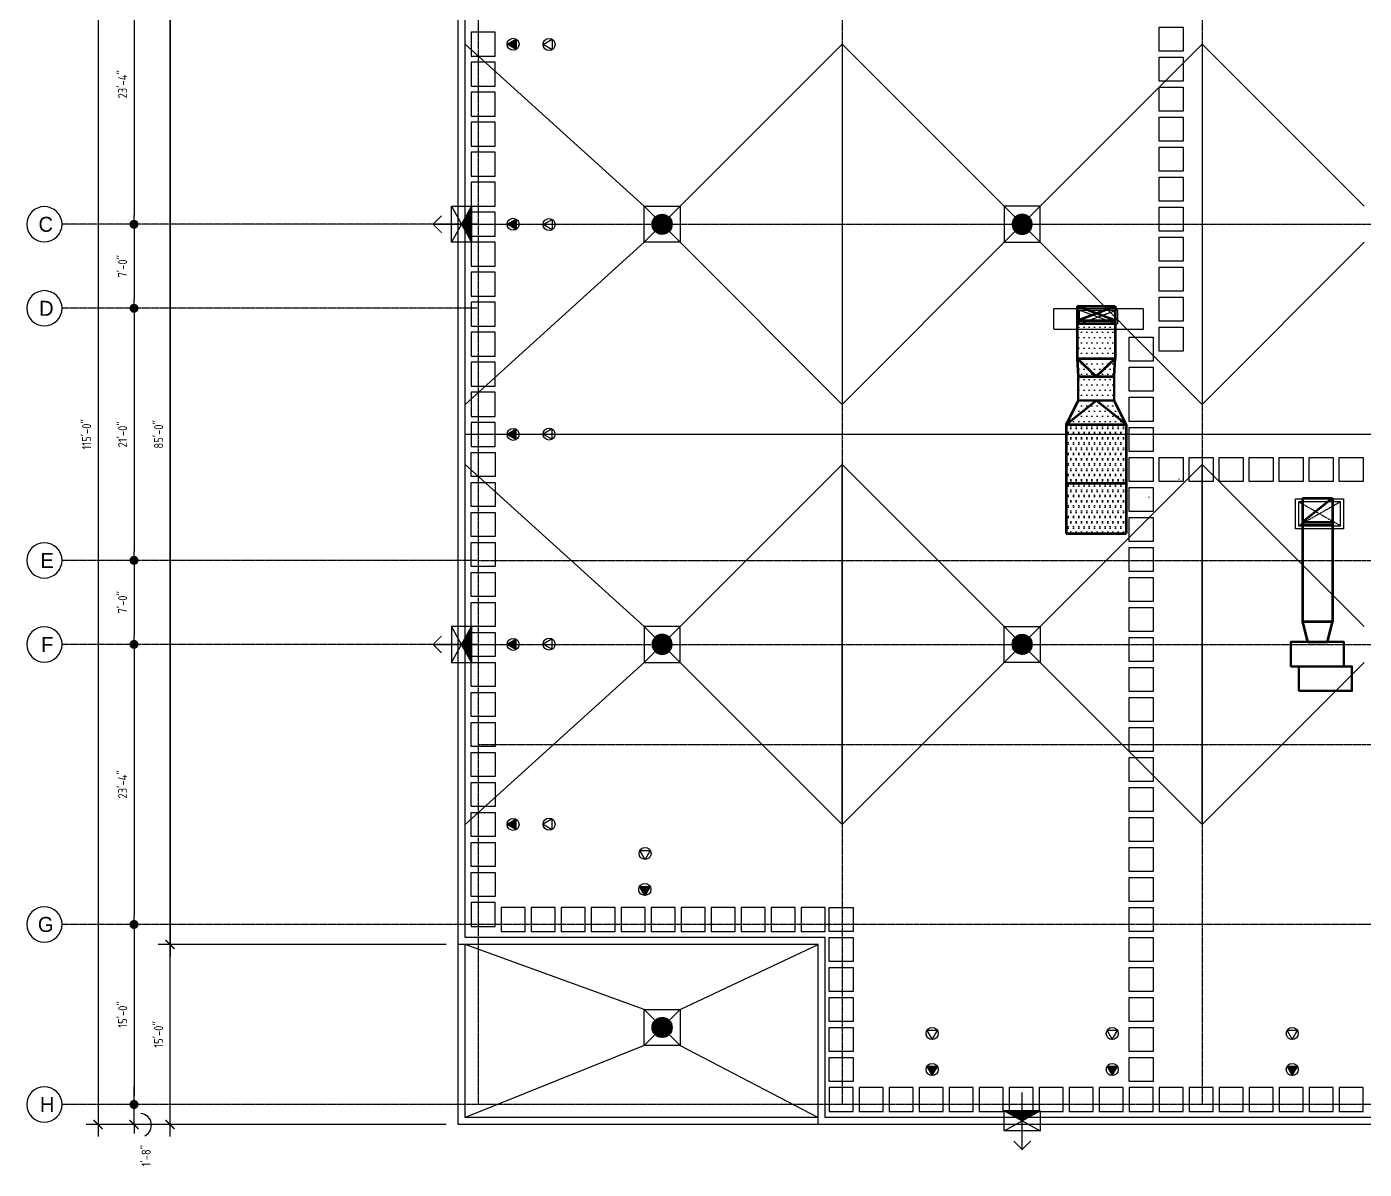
# Model space of a CAD drawing. Header units: inches. Extents: x 2704 to 6134, y 5265 to 7121.
# Drawn here: x 2704 to 4041, y 5265 to 6408 of the extents above; entities that cross this region are included whole.
import ezdxf
from ezdxf.enums import TextEntityAlignment as Align

# ---------------------------------------------------------------- set-up
doc = ezdxf.new("R2010")
doc.units = ezdxf.units.IN
doc.header["$MEASUREMENT"] = 0
doc.header["$PDMODE"] = 34
doc.header["$PDSIZE"] = -5
doc.linetypes.add('CENTER2', pattern=[1.125, 0.75, -0.125, 0.125, -0.125])
doc.linetypes.add('HIDDEN2', pattern=[0.1875, 0.125, -0.0625])
doc.layers.get('0').update_dxf_attribs({"linetype": 'CONTINUOUS'})
doc.layers.get('DEFPOINTS').update_dxf_attribs({"linetype": 'CONTINUOUS'})
for name, color, linetype in [('A_0_BLDGRD', 66, 'CENTER2'), ('A_0_COL-GRID', 40, 'CONTINUOUS'), ('A_0_DIMGRD', 9, 'CENTER2'), ('A_0_DIMTXT_8', 4, 'CONTINUOUS'), ('A_0_DIMTXT_MAIN', 4, 'CONTINUOUS'), ('A_8-9_COPING', 1, 'CONTINUOUS'), ('A_9_CW_COPING', 2, 'CONTINUOUS'), ('A_MS_DRAINS', 7, 'CONTINUOUS'), ('A_MS_HATCH', 6, 'CONTINUOUS'), ('A_MS_HVAC', 2, 'CONTINUOUS'), ('A_MS_PAVERS', 1, 'CONTINUOUS'), ('A_MS_SLOPE_H', 3, 'CONTINUOUS'), ('A_MS_SLOPE_V', 1, 'CONTINUOUS'), ('M_1-9_DUCT', 9, 'CONTINUOUS'), ('M_2-9_SHAFT', 9, 'CONTINUOUS')]:
    doc.layers.add(name, color=color, linetype=linetype)
for name, color, linetype, lineweight in [('M-Exhs-Duct', 210, 'CONTINUOUS', 70), ('M-Hvac-Eqpm', 34, 'CONTINUOUS', 50), ('M-Hvac-Retn', 30, 'CONTINUOUS', 70)]:
    doc.layers.add(name, color=color, linetype=linetype, lineweight=lineweight)
doc.styles.add('ARCHITXT', font='architxt.shx')
doc.styles.add('AVANT', font='AVGARDN.TTF')
doc.dimstyles.new('DOT', dxfattribs={"dimscale": 96, "dimtxt": 0.09375, "dimasz": 0.09375, "dimexe": 0.125, "dimexo": 0.125, "dimgap": 0.0625, "dimtad": 1, "dimdec": 6, "dimzin": 3, "dimdsep": 46, "dimlunit": 4, "dimtxsty": 'ARCHITXT', "dimblk1": 'DOT', "dimblk2": 'DOT', "dimsah": 1, "dimcen": 0, "dimdle": 0.125, "dimse1": 1, "dimclrd": 256, "dimclre": 256, "dimclrt": 256, "dimadec": 0, "dimazin": 0, "dimtfac": 1, "dimtdec": 6, "dimtmove": 2, "dimatfit": 3, "dimldrblk": 'DOT', "dimfxl": 1, "dimfrac": 2, "dimtolj": 1, "dimtzin": 3, "dimarcsym": 0})
doc.dimstyles.new('TICK', dxfattribs={"dimscale": 96, "dimtxt": 0.09375, "dimasz": 0.09375, "dimexe": 0.125, "dimexo": 0.125, "dimgap": 0.0625, "dimtad": 1, "dimdec": 6, "dimzin": 3, "dimdsep": 46, "dimlunit": 4, "dimtxsty": 'ARCHITXT', "dimblk1": 'ARCHTICK', "dimblk2": 'ARCHTICK', "dimsah": 1, "dimcen": 0, "dimdle": 0.125, "dimclrd": 256, "dimclre": 256, "dimclrt": 256, "dimadec": 0, "dimazin": 0, "dimtfac": 1, "dimtdec": 6, "dimtmove": 2, "dimatfit": 3, "dimldrblk": 'ARCHTICK', "dimfxl": 1, "dimfrac": 2, "dimtolj": 1, "dimtzin": 3, "dimarcsym": 0})
doc.dimstyles.new('TICKDOT', dxfattribs={"dimscale": 96, "dimtxt": 0.09375, "dimasz": 0.09375, "dimexe": 0.125, "dimexo": 0.125, "dimgap": 0.0625, "dimtad": 1, "dimdec": 6, "dimzin": 3, "dimdsep": 46, "dimlunit": 4, "dimtxsty": 'ARCHITXT', "dimblk1": 'ARCHTICK', "dimblk2": 'DOT', "dimsah": 1, "dimcen": 0, "dimdle": 0.125, "dimclrd": 256, "dimclre": 256, "dimclrt": 256, "dimadec": 0, "dimazin": 0, "dimtfac": 1, "dimtdec": 6, "dimtmove": 2, "dimatfit": 3, "dimldrblk": 'ARCHTICK', "dimfxl": 1, "dimfrac": 2, "dimtolj": 1, "dimtzin": 3, "dimarcsym": 0})

# ---------------------------------------------------------------- blocks, each defined once
blk = doc.blocks.new('_ARCHTICK')
at = {"color": 0, "linetype": 'ByBlock', "const_width": 0.15}
blk.add_lwpolyline([(-0.5, -0.5), (0.5, 0.5)], dxfattribs=at)
blk = doc.blocks.new('*D20')
at = {"layer": 'A_0_DIMTXT_MAIN', "lineweight": -2, "transparency": 16777216}
for p, q in [((2775, 6702), (2775, 5298)), ((3123, 6690), (2763, 6690)), ((3123, 5310), (2763, 5310))]:
    blk.add_line(p, q, dxfattribs=at)
at = {"layer": 'DEFPOINTS', "color": 0, "transparency": 16777216}
for p in [(3135, 6690), (2775, 5310), (3135, 5310)]:
    blk.add_point(p, dxfattribs=at)
at = {"layer": 'A_0_DIMTXT_MAIN', "lineweight": -2, "transparency": 16777216, "xscale": 9, "yscale": 9, "zscale": 9}
for p, rotation in [((2775, 6690), 90), ((2775, 5310), 270)]:
    blk.add_blockref('_ARCHTICK', p, dxfattribs=dict(at, rotation=rotation))
at = {"layer": 'A_0_DIMTXT_MAIN', "transparency": 16777216, "insert": (2763.6, 6000), "char_height": 9, "attachment_point": 5, "rotation": 90, "style": 'ARCHITXT'}
blk.add_mtext('\\A1;115\'-0"', dxfattribs=at)
blk = doc.blocks.new('_DOT')
at = {"color": 0, "linetype": 'ByBlock'}
blk.add_line((-0.5, 0), (-1, 0), dxfattribs=at)
at = {"color": 0, "linetype": 'ByBlock', "const_width": 0.5}
blk.add_lwpolyline([(-0.25, 0, 1), (0.25, 0, 1)], format="xyb", close=True, dxfattribs=at)
blk = doc.blocks.new('*D21')
at = {"layer": 'A_0_DIMTXT_MAIN', "lineweight": -2, "transparency": 16777216}
blk.add_line((2811, 6117), (2811, 5883), dxfattribs=at)
at = {"layer": 'DEFPOINTS', "color": 0, "transparency": 16777216}
for p in [(2811, 6126), (2811, 5874), (2811, 5874)]:
    blk.add_point(p, dxfattribs=at)
at = {"layer": 'A_0_DIMTXT_MAIN', "lineweight": -2, "transparency": 16777216, "xscale": 9, "yscale": 9, "zscale": 9}
for p, rotation in [((2811, 6126), 90), ((2811, 5874), 270)]:
    blk.add_blockref('_DOT', p, dxfattribs=dict(at, rotation=rotation))
at = {"layer": 'A_0_DIMTXT_MAIN', "transparency": 16777216, "insert": (2799.6, 6000), "char_height": 9, "attachment_point": 5, "rotation": 90, "style": 'ARCHITXT'}
blk.add_mtext('\\A1;21\'-0"', dxfattribs=at)
blk = doc.blocks.new('*D23')
at = {"layer": 'A_0_DIMTXT_MAIN', "lineweight": -2, "transparency": 16777216}
blk.add_line((2811, 6201), (2811, 6135), dxfattribs=at)
at = {"layer": 'DEFPOINTS', "color": 0, "transparency": 16777216}
for p in [(2811, 6210), (2811, 6126), (2811, 6126)]:
    blk.add_point(p, dxfattribs=at)
at = {"layer": 'A_0_DIMTXT_MAIN', "lineweight": -2, "transparency": 16777216, "xscale": 9, "yscale": 9, "zscale": 9}
for p, rotation in [((2811, 6210), 90), ((2811, 6126), 270)]:
    blk.add_blockref('_DOT', p, dxfattribs=dict(at, rotation=rotation))
at = {"layer": 'A_0_DIMTXT_MAIN', "transparency": 16777216, "insert": (2799.6, 6168), "char_height": 9, "attachment_point": 5, "rotation": 90, "style": 'ARCHITXT'}
blk.add_mtext('\\A1;7\'-0"', dxfattribs=at)
blk = doc.blocks.new('*D25')
at = {"layer": 'A_0_DIMTXT_8', "lineweight": -2, "transparency": 16777216}
blk.add_line((2847, 6522), (2847, 5478), dxfattribs=at)
at = {"layer": 'DEFPOINTS', "color": 0, "transparency": 16777216}
for p in [(2847, 6510), (2847, 5490), (2847, 5490)]:
    blk.add_point(p, dxfattribs=at)
at = {"layer": 'A_0_DIMTXT_8', "lineweight": -2, "transparency": 16777216, "xscale": 9, "yscale": 9, "zscale": 9}
for p, rotation in [((2847, 6510), 90), ((2847, 5490), 270)]:
    blk.add_blockref('_ARCHTICK', p, dxfattribs=dict(at, rotation=rotation))
at = {"layer": 'A_0_DIMTXT_8', "transparency": 16777216, "insert": (2835.6, 6000), "char_height": 9, "attachment_point": 5, "rotation": 90, "style": 'ARCHITXT'}
blk.add_mtext('\\A1;85\'-0"', dxfattribs=at)
blk = doc.blocks.new('*D26')
at = {"layer": 'A_0_DIMTXT_MAIN', "lineweight": -2, "transparency": 16777216}
for p, q in [((2811, 5339), (2811, 5348)), ((2811, 5310), (2811, 5330)), ((2811, 5310), (2811, 5301))]:
    blk.add_line(p, q, dxfattribs=at)
at = {"layer": 'DEFPOINTS', "color": 0, "transparency": 16777216}
for p in [(2811, 5330), (2811, 5330), (2811, 5310)]:
    blk.add_point(p, dxfattribs=at)
at = {"layer": 'A_0_DIMTXT_MAIN', "lineweight": -2, "transparency": 16777216, "xscale": 9, "yscale": 9, "zscale": 9}
for name, p, rotation in [('_DOT', (2811, 5330), 270), ('_ARCHTICK', (2811, 5310), 90)]:
    blk.add_blockref(name, p, dxfattribs=dict(at, rotation=rotation))
at = {"layer": 'A_0_DIMTXT_MAIN', "transparency": 16777216, "insert": (2823.1, 5278.8), "char_height": 9, "attachment_point": 5, "rotation": 90, "style": 'ARCHITXT'}
blk.add_mtext('\\A1;1\'-8"', dxfattribs=at)
blk = doc.blocks.new('*D39')
at = {"layer": 'A_0_DIMTXT_8', "lineweight": -2, "transparency": 16777216}
for p, q in [((2847, 5298), (2847, 5502)), ((3123, 5490), (2835, 5490)), ((3123, 5310), (2835, 5310))]:
    blk.add_line(p, q, dxfattribs=at)
at = {"layer": 'DEFPOINTS', "color": 0, "transparency": 16777216}
for p in [(2847, 5490), (3135, 5490), (3135, 5310)]:
    blk.add_point(p, dxfattribs=at)
at = {"layer": 'A_0_DIMTXT_8', "lineweight": -2, "transparency": 16777216, "xscale": 9, "yscale": 9, "zscale": 9}
for p, rotation in [((2847, 5490), 90), ((2847, 5310), 270)]:
    blk.add_blockref('_ARCHTICK', p, dxfattribs=dict(at, rotation=rotation))
at = {"layer": 'A_0_DIMTXT_8', "transparency": 16777216, "insert": (2835.6, 5400), "char_height": 9, "attachment_point": 5, "rotation": 90, "style": 'ARCHITXT'}
blk.add_mtext('\\A1;15\'-0"', dxfattribs=at)
blk = doc.blocks.new('*D40')
at = {"layer": 'A_0_DIMTXT_8', "lineweight": -2, "transparency": 16777216}
blk.add_line((2847, 5478), (2847, 6522), dxfattribs=at)
at = {"layer": 'DEFPOINTS', "color": 0, "transparency": 16777216}
for p in [(2847, 6510), (2847, 6510), (2847, 5490)]:
    blk.add_point(p, dxfattribs=at)
at = {"layer": 'A_0_DIMTXT_8', "lineweight": -2, "transparency": 16777216, "xscale": 9, "yscale": 9, "zscale": 9}
for p, rotation in [((2847, 6510), 90), ((2847, 5490), 270)]:
    blk.add_blockref('_ARCHTICK', p, dxfattribs=dict(at, rotation=rotation))
at = {"layer": 'A_0_DIMTXT_8', "transparency": 16777216, "insert": (2835.6, 6000), "char_height": 9, "attachment_point": 5, "rotation": 90, "style": 'ARCHITXT'}
blk.add_mtext('\\A1;85\'-0"', dxfattribs=at)
blk = doc.blocks.new('*D41')
at = {"layer": 'A_0_DIMTXT_MAIN', "lineweight": -2, "transparency": 16777216}
blk.add_line((2811, 6481), (2811, 6219), dxfattribs=at)
at = {"layer": 'DEFPOINTS', "color": 0, "transparency": 16777216}
for p in [(2811, 6490), (2811, 6210), (2811, 6210)]:
    blk.add_point(p, dxfattribs=at)
at = {"layer": 'A_0_DIMTXT_MAIN', "lineweight": -2, "transparency": 16777216, "xscale": 9, "yscale": 9, "zscale": 9}
for p, rotation in [((2811, 6490), 90), ((2811, 6210), 270)]:
    blk.add_blockref('_DOT', p, dxfattribs=dict(at, rotation=rotation))
at = {"layer": 'A_0_DIMTXT_MAIN', "transparency": 16777216, "insert": (2799.6, 6350), "char_height": 9, "attachment_point": 5, "rotation": 90, "style": 'ARCHITXT'}
blk.add_mtext('\\A1;23\'-4"', dxfattribs=at)
blk = doc.blocks.new('*D42')
at = {"layer": 'A_0_DIMTXT_MAIN', "lineweight": -2, "transparency": 16777216}
blk.add_line((2811, 5781), (2811, 5519), dxfattribs=at)
at = {"layer": 'DEFPOINTS', "color": 0, "transparency": 16777216}
for p in [(2811, 5790), (2811, 5510), (2811, 5510)]:
    blk.add_point(p, dxfattribs=at)
at = {"layer": 'A_0_DIMTXT_MAIN', "lineweight": -2, "transparency": 16777216, "xscale": 9, "yscale": 9, "zscale": 9}
for p, rotation in [((2811, 5790), 90), ((2811, 5510), 270)]:
    blk.add_blockref('_DOT', p, dxfattribs=dict(at, rotation=rotation))
at = {"layer": 'A_0_DIMTXT_MAIN', "transparency": 16777216, "insert": (2799.6, 5650), "char_height": 9, "attachment_point": 5, "rotation": 90, "style": 'ARCHITXT'}
blk.add_mtext('\\A1;23\'-4"', dxfattribs=at)
blk = doc.blocks.new('*D43')
at = {"layer": 'A_0_DIMTXT_MAIN', "lineweight": -2, "transparency": 16777216}
blk.add_line((2811, 5865), (2811, 5799), dxfattribs=at)
at = {"layer": 'DEFPOINTS', "color": 0, "transparency": 16777216}
for p in [(2811, 5874), (2811, 5790), (2811, 5790)]:
    blk.add_point(p, dxfattribs=at)
at = {"layer": 'A_0_DIMTXT_MAIN', "lineweight": -2, "transparency": 16777216, "xscale": 9, "yscale": 9, "zscale": 9}
for p, rotation in [((2811, 5874), 90), ((2811, 5790), 270)]:
    blk.add_blockref('_DOT', p, dxfattribs=dict(at, rotation=rotation))
at = {"layer": 'A_0_DIMTXT_MAIN', "transparency": 16777216, "insert": (2799.6, 5832), "char_height": 9, "attachment_point": 5, "rotation": 90, "style": 'ARCHITXT'}
blk.add_mtext('\\A1;7\'-0"', dxfattribs=at)
blk = doc.blocks.new('*D44')
at = {"layer": 'A_0_DIMTXT_MAIN', "lineweight": -2, "transparency": 16777216}
blk.add_line((2811, 5501), (2811, 5339), dxfattribs=at)
at = {"layer": 'DEFPOINTS', "color": 0, "transparency": 16777216}
for p in [(2811, 5510), (2811, 5330), (2811, 5330)]:
    blk.add_point(p, dxfattribs=at)
at = {"layer": 'A_0_DIMTXT_MAIN', "lineweight": -2, "transparency": 16777216, "xscale": 9, "yscale": 9, "zscale": 9}
for p, rotation in [((2811, 5510), 90), ((2811, 5330), 270)]:
    blk.add_blockref('_DOT', p, dxfattribs=dict(at, rotation=rotation))
at = {"layer": 'A_0_DIMTXT_MAIN', "transparency": 16777216, "insert": (2799.6, 5420), "char_height": 9, "attachment_point": 5, "rotation": 90, "style": 'ARCHITXT'}
blk.add_mtext('\\A1;15\'-0"', dxfattribs=at)
blk = doc.blocks.new('grid-bbl')
at = {"color": 1, "linetype": 'Continuous'}
blk.add_circle((0, 0.25), 0.184, dxfattribs=at)
at = {"style": 'AVANT'}
blk.add_attdef('-', text='', height=0.156, dxfattribs=at).set_placement((0, 0.25), align=Align.MIDDLE_CENTER)
blk = doc.blocks.new('RD-20DIA')
at = {"layer": 'A_MS_HATCH'}
h = blk.add_hatch(dxfattribs=at)
h.set_pattern_fill('ANSI37', color=256, scale=4, angle=90, style=0)
h.set_pattern_definition([(135, (-6240, -5706), (-0.35355339, -0.35355339), []), (225, (-6240, -5706), (0.35355339, -0.35355339), [])])
edge = h.paths.add_edge_path()
edge.add_arc((0, 0), 10, 0, 360)
at = {"layer": 'A_MS_DRAINS', "color": 30}
for p, q in [((-18, -18), (18, 18)), ((18, -18), (-18, 18))]:
    blk.add_line(p, q, dxfattribs=at)
at = {"layer": 'A_MS_DRAINS'}
blk.add_lwpolyline([(18, -18), (-18, -18), (-18, 18), (18, 18)], close=True, dxfattribs=at)
blk.add_circle((0, 0), 10, dxfattribs=at)
blk = doc.blocks.new('SD-6X24')
at = {"layer": 'A_MS_HATCH'}
h = blk.add_hatch(dxfattribs=at)
h.set_pattern_fill('ANSI37', color=256, scale=4, angle=270, style=0)
h.set_pattern_definition([(315, (-6969.3838, -6302.17434), (0.35355339, 0.35355339), []), (45, (-6969.3838, -6302.17434), (-0.35355339, 0.35355339), [])])
h.paths.add_polyline_path([(-18, -10), (0, 0), (18, -10)])
at = {"layer": 'A_MS_DRAINS'}
for p, q in [((0, 28.5), (0, -28.5)), ((-18, 10), (0, 0)), ((0, 0), (18, 10))]:
    blk.add_line(p, q, dxfattribs=at)
at = {"layer": 'A_MS_DRAINS', "const_width": 1}
blk.add_lwpolyline([(-8.5, 20), (0, 28.5), (8.5, 20)], dxfattribs=at)
at = {"layer": 'A_MS_DRAINS'}
for points in [[(-18, -10), (18, -10), (18, 10), (-18, 10)], [(-18, -10), (0, 0), (18, -10)]]:
    blk.add_lwpolyline(points, close=True, dxfattribs=at)

msp = doc.modelspace()

# ---------------------------------------------------------------- hatches: boundary and pattern name
at = {"layer": 'A_MS_HATCH'}
h = msp.add_hatch(dxfattribs=at)
h.set_pattern_fill('ANSI37', color=9, scale=4, angle=180, style=0)
h.set_pattern_definition([(135, (9776.13416, 11468.35104), (0.35355339, 0.35355339), []), (45, (9776.13416, 11468.35104), (0.35355339, -0.35355339), [])])
h.paths.add_polyline_path([(3193, 6384.8038476), (3184, 6390), (3193, 6395.1961524)])
h = msp.add_hatch(dxfattribs=at)
h.set_pattern_fill('ANSI37', color=9, scale=4, angle=180, style=0)
h.set_pattern_definition([(135, (9776.13416, 11288.35104), (0.35355339, 0.35355339), []), (45, (9776.13416, 11288.35104), (0.35355339, -0.35355339), [])])
h.paths.add_polyline_path([(3193, 6204.8038476), (3184, 6210), (3193, 6215.1961524)])
h = msp.add_hatch(dxfattribs=at)
h.set_pattern_fill('ANSI37', color=9, scale=4, angle=180, style=0)
h.set_pattern_definition([(225, (9776.13416, 921.64896), (0.35355339, -0.35355339), []), (315, (9776.13416, 921.64896), (0.35355339, 0.35355339), [])])
h.paths.add_polyline_path([(3193, 6005.1961524), (3184, 6000), (3193, 5994.8038476)])
h = msp.add_hatch(dxfattribs=at)
h.set_pattern_fill('ANSI37', color=9, scale=4, angle=180, style=0)
h.set_pattern_definition([(225, (9776.13416, 711.64896), (0.35355339, -0.35355339), []), (315, (9776.13416, 711.64896), (0.35355339, 0.35355339), [])])
h.paths.add_polyline_path([(3193, 5795.1961524), (3184, 5790), (3193, 5784.8038476)])
h = msp.add_hatch(dxfattribs=at)
h.set_pattern_fill('ANSI37', color=9, scale=4, angle=180, style=0)
h.set_pattern_definition([(225, (9776.13416, 531.64896), (0.35355339, -0.35355339), []), (315, (9776.13416, 531.64896), (0.35355339, 0.35355339), [])])
h.paths.add_polyline_path([(3193, 5615.1961524), (3184, 5610), (3193, 5604.8038476)])
h = msp.add_hatch(dxfattribs=at)
h.set_pattern_fill('ANSI37', color=9, scale=4, angle=180, style=0)
h.set_pattern_definition([(225, (-1756.62156, 12131.13416), (-0.35355339, 0.35355339), []), (135, (-1756.62156, 12131.13416), (0.35355339, 0.35355339), [])])
h.paths.add_polyline_path([(3326.9256379, 5548), (3321.7294855, 5539), (3316.533333, 5548)])
h = msp.add_hatch(dxfattribs=at)
h.set_pattern_fill('ANSI37', color=9, scale=4, angle=90, style=0)
h.set_pattern_definition([(315, (8687.35104, 11951.13416), (0.35355339, 0.35355339), []), (45, (8687.35104, 11951.13416), (-0.35355339, 0.35355339), [])])
h.paths.add_polyline_path([(3603.8038476, 5368), (3609, 5359), (3614.1961524, 5368)])
h = msp.add_hatch(dxfattribs=at)
h.set_pattern_fill('ANSI37', color=9, scale=4, angle=90, style=0)
h.set_pattern_definition([(315, (8867.35104, 11951.13416), (0.35355339, 0.35355339), []), (45, (8867.35104, 11951.13416), (-0.35355339, 0.35355339), [])])
h.paths.add_polyline_path([(3783.8038476, 5368), (3789, 5359), (3794.1961524, 5368)])
h = msp.add_hatch(dxfattribs=at)
h.set_pattern_fill('ANSI37', color=9, scale=4, angle=90, style=0)
h.set_pattern_definition([(315, (9047.35104, 11951.13416), (0.35355339, 0.35355339), []), (45, (9047.35104, 11951.13416), (-0.35355339, 0.35355339), [])])
h.paths.add_polyline_path([(3963.8038476, 5368), (3969, 5359), (3974.1961524, 5368)])
at = {"layer": 'A_MS_HVAC'}
h = msp.add_hatch(dxfattribs=at)
h.set_pattern_fill('DOTS', color=6, scale=84, style=0)
h.set_pattern_definition([(180, (12027, 1440), (-2.625, 5.25), [0, -5.25])])
h.paths.add_polyline_path([(3742.9700831, 5950.9312578), (3742.9700831, 6009.8574786), (3802.9700831, 6009.8574786), (3802.9700831, 5950.9312578)])
h.paths.add_polyline_path([(3742.9700831, 5900.7914322), (3742.9700831, 5950.9312578), (3802.9700831, 5950.9312578), (3802.9700831, 5900.7914322)])
h.paths.add_polyline_path([(3772.9700831, 6033.8574786), (3802.9700831, 6009.8574786), (3742.9700831, 6009.8574786)])
h.paths.add_polyline_path([(3772.9700831, 6033.8574786), (3790.9700831, 6033.8574786), (3802.9700831, 6009.8574786)], flags=16)
h.paths.add_polyline_path([(3742.9700831, 6009.8574786), (3754.9700831, 6033.8574786), (3772.9700831, 6033.8574786)], flags=16)
h.paths.add_polyline_path([(3754.9700831, 6033.8574786), (3754.9700831, 6057.8574786), (3790.9700831, 6057.8574786), (3790.9700831, 6033.8574786)])
h.paths.add_polyline_path([(3790.9700831, 6057.8574786), (3772.9700831, 6057.8574786), (3791.9700831, 6075.6715537)], flags=16)
h.paths.add_polyline_path([(3772.9700831, 6057.8574786), (3754.9700831, 6057.8574786), (3753.9700831, 6075.6715537)], flags=16)
h.paths.add_polyline_path([(3791.9700831, 6075.6715537), (3772.9700831, 6057.8574786), (3753.9700831, 6075.6715537)])
h.paths.add_polyline_path([(3753.9700831, 6075.6715537), (3753.9700831, 6110.9127013), (3791.9700831, 6110.9127013), (3791.9700831, 6075.6715537)])
h = msp.add_hatch(dxfattribs=at)
h.set_pattern_fill('DOTS', color=6, scale=84, style=0)
h.set_pattern_definition([(180, (12027, 0), (-2.625, 5.25), [0, -5.25])])
h.paths.add_polyline_path([(3742.9700831, 5950.9312578), (3802.9700831, 5950.9312578), (3802.9700831, 5900.7914322), (3742.9700831, 5900.7914322)])
h.paths.add_polyline_path([(3742.9700831, 5991.1935771), (3802.9700831, 5991.1935771), (3802.9700831, 5950.9312578), (3742.9700831, 5950.9312578)])
h.paths.add_polyline_path([(3742.9700831, 6000), (3802.9700831, 6000), (3802.9700831, 5991.1935771), (3742.9700831, 5991.1935771)])
h.paths.add_polyline_path([(3742.9700831, 6009.8574786), (3802.9700831, 6009.8574786), (3802.9700831, 6000), (3742.9700831, 6000)])

# ---------------------------------------------------------------- linework, layer by layer
for p, q in [((3856, 5955), (3856, 5955.625)), ((3826, 5937), (3826, 5937.625))]:
    msp.add_line(p, q)
at = {"layer": 'A_0_BLDGRD'}
for p, q in [((3155, 6670), (3155, 5330)), ((3519, 6670), (3519, 5330)), ((3879, 6670), (3879, 5330)), ((3155, 6210), (5683, 6210)), ((3155, 5874), (5683, 5874)), ((3155, 5790), (5683, 5790)), ((3155, 5690), (5711, 5690)), ((5503, 5510), (3155, 5510)), ((5323, 5330), (3155, 5330))]:
    msp.add_line(p, q, dxfattribs=at)
at = {"layer": 'A_0_DIMGRD'}
for p, q in [((3155, 6210), (2739, 6210)), ((3155, 6126), (2739, 6126)), ((3155, 5874), (2739, 5874)), ((3155, 5790), (2739, 5790)), ((3155, 5510), (2739, 5510)), ((3155, 5330), (2739, 5330))]:
    msp.add_line(p, q, dxfattribs=at)
at = {"layer": 'A_0_DIMTXT_MAIN'}
msp.add_arc((2816.560586, 5309.3063965), 11.8722715, 296.6841240513, 83.3457629737, dxfattribs=at)
at = {"layer": 'A_8-9_COPING'}
for points in [[(3495, 5310), (3135, 5310), (3135, 5490)], [(3495, 5317), (3142, 5317), (3142, 5490)]]:
    msp.add_lwpolyline(points, dxfattribs=at)
at = {"layer": 'A_9_CW_COPING'}
for points in [[(5523, 5674.5), (5523, 5490), (5343, 5490), (5343, 5310), (3495, 5310), (3495, 5490), (3135, 5490), (3135, 6510), (3495, 6510), (3495, 6690), (5343, 6690), (5343, 6510), (5523, 6510), (5523, 6325.5)], [(5516, 5674.5), (5516, 5497), (5336, 5497), (5336, 5317), (3502, 5317), (3502, 5497), (3142, 5497), (3142, 6503), (3502, 6503), (3502, 6683), (5336, 6683), (5336, 6503), (5516, 6503), (5516, 6325.5)]]:
    msp.add_lwpolyline(points, dxfattribs=at)
at = {"layer": 'A_MS_DRAINS', "color": 3}
for points in [[(3193, 6384.8038476), (3184, 6390), (3193, 6395.1961524)], [(3228.9938987, 6384.533333), (3219.9938987, 6389.7294855), (3228.9938987, 6394.9256379)], [(3193, 6204.8038476), (3184, 6210), (3193, 6215.1961524)], [(3228.9938987, 6204.533333), (3219.9938987, 6209.7294855), (3228.9938987, 6214.9256379)], [(3193, 6005.1961524), (3184, 6000), (3193, 5994.8038476)], [(3228.9938987, 6005.466667), (3219.9938987, 6000.2705145), (3228.9938987, 5995.0743621)], [(3193, 5795.1961524), (3184, 5790), (3193, 5784.8038476)], [(3228.9938987, 5795.466667), (3219.9938987, 5790.2705145), (3228.9938987, 5785.0743621)], [(3193, 5615.1961524), (3184, 5610), (3193, 5604.8038476)], [(3228.9938987, 5615.466667), (3219.9938987, 5610.2705145), (3228.9938987, 5605.0743621)], [(3327.1961524, 5583.9938987), (3322, 5574.9938987), (3316.8038476, 5583.9938987)], [(3326.9256379, 5548), (3321.7294855, 5539), (3316.533333, 5548)], [(3603.8038476, 5404), (3609, 5395), (3614.1961524, 5404)], [(3783.8038476, 5404), (3789, 5395), (3794.1961524, 5404)], [(3963.8038476, 5404), (3969, 5395), (3974.1961524, 5404)], [(3603.8038476, 5368), (3609, 5359), (3614.1961524, 5368)], [(3783.8038476, 5368), (3789, 5359), (3794.1961524, 5368)], [(3963.8038476, 5368), (3969, 5359), (3974.1961524, 5368)]]:
    msp.add_lwpolyline(points, close=True, dxfattribs=at)
for centre in [(3190, 6390), (3225.9938987, 6389.7294855), (3190, 6210), (3225.9938987, 6209.7294855), (3190, 6000), (3225.9938987, 6000.2705145), (3190, 5790), (3225.9938987, 5790.2705145), (3190, 5610), (3225.9938987, 5610.2705145), (3322, 5580.9938987), (3321.7294855, 5545), (3609, 5401), (3789, 5401), (3969, 5401), (3609, 5365), (3789, 5365), (3969, 5365)]:
    msp.add_circle(centre, 6, dxfattribs=at)
at = {"layer": 'A_MS_PAVERS'}
for points in [[(3860, 6407), (3860, 6383), (3836, 6383), (3836, 6407)], [(3172, 6402), (3148, 6402), (3148, 6378), (3172, 6378)], [(3172, 6372), (3148, 6372), (3148, 6348), (3172, 6348)], [(3860, 6377), (3860, 6353), (3836, 6353), (3836, 6377)], [(3172, 6342), (3148, 6342), (3148, 6318), (3172, 6318)], [(3860, 6347), (3860, 6323), (3836, 6323), (3836, 6347)], [(3172, 6312), (3148, 6312), (3148, 6288), (3172, 6288)], [(3860, 6317), (3860, 6293), (3836, 6293), (3836, 6317)], [(3860, 6287), (3860, 6263), (3836, 6263), (3836, 6287)], [(3172, 6282), (3148, 6282), (3148, 6258), (3172, 6258)], [(3172, 6252), (3148, 6252), (3148, 6228), (3172, 6228)], [(3860, 6257), (3860, 6233), (3836, 6233), (3836, 6257)], [(3172, 6222), (3148, 6222), (3148, 6198), (3172, 6198)], [(3860, 6227), (3860, 6203), (3836, 6203), (3836, 6227)], [(3172, 6192), (3148, 6192), (3148, 6168), (3172, 6168)], [(3860, 6197), (3860, 6173), (3836, 6173), (3836, 6197)], [(3860, 6167), (3860, 6143), (3836, 6143), (3836, 6167)], [(3172, 6162), (3148, 6162), (3148, 6138), (3172, 6138)], [(3172, 6132), (3148, 6132), (3148, 6108), (3172, 6108)], [(3860, 6137), (3860, 6113), (3836, 6113), (3836, 6137)], [(3172, 6102), (3148, 6102), (3148, 6078), (3172, 6078)], [(3860, 6107), (3860, 6083), (3836, 6083), (3836, 6107)], [(3830, 6097), (3830, 6073), (3806, 6073), (3806, 6097)], [(3172, 6072), (3148, 6072), (3148, 6048), (3172, 6048)], [(3830, 6067), (3830, 6043), (3806, 6043), (3806, 6067)], [(3172, 6042), (3148, 6042), (3148, 6018), (3172, 6018)], [(3830, 6037), (3830, 6013), (3806, 6013), (3806, 6037)], [(3172, 6012), (3148, 6012), (3148, 5988), (3172, 5988)], [(3830, 6007), (3830, 5983), (3806, 5983), (3806, 6007)], [(3172, 5958), (3148, 5958), (3148, 5982), (3172, 5982)], [(3830, 5977), (3830, 5953), (3806, 5953), (3806, 5977)], [(3860, 5977), (3860, 5953), (3836, 5953), (3836, 5977)], [(3890, 5977), (3890, 5953), (3866, 5953), (3866, 5977)], [(3920, 5977), (3920, 5953), (3896, 5953), (3896, 5977)], [(3950, 5977), (3950, 5953), (3926, 5953), (3926, 5977)], [(3980, 5977), (3980, 5953), (3956, 5953), (3956, 5977)], [(4010, 5977), (4010, 5953), (3986, 5953), (3986, 5977)], [(4040, 5977), (4040, 5953), (4016, 5953), (4016, 5977)], [(3172, 5928), (3148, 5928), (3148, 5952), (3172, 5952)], [(3830, 5947), (3830, 5923), (3806, 5923), (3806, 5947)], [(3172, 5898), (3148, 5898), (3148, 5922), (3172, 5922)], [(3830, 5917), (3830, 5893), (3806, 5893), (3806, 5917)], [(3172, 5868), (3148, 5868), (3148, 5892), (3172, 5892)], [(3830, 5887), (3830, 5863), (3806, 5863), (3806, 5887)], [(3172, 5838), (3148, 5838), (3148, 5862), (3172, 5862)], [(3830, 5857), (3830, 5833), (3806, 5833), (3806, 5857)], [(3172, 5808), (3148, 5808), (3148, 5832), (3172, 5832)], [(3830, 5827), (3830, 5803), (3806, 5803), (3806, 5827)], [(3172, 5778), (3148, 5778), (3148, 5802), (3172, 5802)], [(3830, 5797), (3830, 5773), (3806, 5773), (3806, 5797)], [(3172, 5748), (3148, 5748), (3148, 5772), (3172, 5772)], [(3830, 5767), (3830, 5743), (3806, 5743), (3806, 5767)], [(3172, 5718), (3148, 5718), (3148, 5742), (3172, 5742)], [(3830, 5737), (3830, 5713), (3806, 5713), (3806, 5737)], [(3172, 5688), (3148, 5688), (3148, 5712), (3172, 5712)], [(3830, 5707), (3830, 5683), (3806, 5683), (3806, 5707)], [(3172, 5658), (3148, 5658), (3148, 5682), (3172, 5682)], [(3830, 5677), (3830, 5653), (3806, 5653), (3806, 5677)], [(3172, 5628), (3148, 5628), (3148, 5652), (3172, 5652)], [(3830, 5647), (3830, 5623), (3806, 5623), (3806, 5647)], [(3172, 5598), (3148, 5598), (3148, 5622), (3172, 5622)], [(3830, 5617), (3830, 5593), (3806, 5593), (3806, 5617)], [(3172, 5568), (3148, 5568), (3148, 5592), (3172, 5592)], [(3830, 5587), (3830, 5563), (3806, 5563), (3806, 5587)], [(3172, 5538), (3148, 5538), (3148, 5562), (3172, 5562)], [(3830, 5557), (3830, 5533), (3806, 5533), (3806, 5557)], [(3148, 5532), (3148, 5508), (3172, 5508), (3172, 5532)], [(3178, 5527), (3178, 5503), (3202, 5503), (3202, 5527)], [(3208, 5527), (3208, 5503), (3232, 5503), (3232, 5527)], [(3238, 5527), (3238, 5503), (3262, 5503), (3262, 5527)], [(3268, 5527), (3268, 5503), (3292, 5503), (3292, 5527)], [(3298, 5527), (3298, 5503), (3322, 5503), (3322, 5527)], [(3328, 5527), (3328, 5503), (3352, 5503), (3352, 5527)], [(3358, 5527), (3358, 5503), (3382, 5503), (3382, 5527)], [(3388, 5527), (3388, 5503), (3412, 5503), (3412, 5527)], [(3418, 5527), (3418, 5503), (3442, 5503), (3442, 5527)], [(3448, 5527), (3448, 5503), (3472, 5503), (3472, 5527)], [(3478, 5527), (3478, 5503), (3502, 5503), (3502, 5527)], [(3506, 5527), (3530, 5527), (3530, 5503), (3506, 5503)], [(3830, 5527), (3830, 5503), (3806, 5503), (3806, 5527)], [(3506, 5497), (3530, 5497), (3530, 5473), (3506, 5473)], [(3830, 5497), (3830, 5473), (3806, 5473), (3806, 5497)], [(3506, 5467), (3530, 5467), (3530, 5443), (3506, 5443)], [(3830, 5467), (3830, 5443), (3806, 5443), (3806, 5467)], [(3506, 5437), (3530, 5437), (3530, 5413), (3506, 5413)], [(3830, 5437), (3830, 5413), (3806, 5413), (3806, 5437)], [(3506, 5407), (3530, 5407), (3530, 5383), (3506, 5383)], [(3830, 5407), (3830, 5383), (3806, 5383), (3806, 5407)], [(3506, 5377), (3530, 5377), (3530, 5353), (3506, 5353)], [(3830, 5377), (3830, 5353), (3806, 5353), (3806, 5377)], [(3530, 5323), (3530, 5347), (3506, 5347), (3506, 5323)], [(3560, 5323), (3560, 5347), (3536, 5347), (3536, 5323)], [(3590, 5323), (3590, 5347), (3566, 5347), (3566, 5323)], [(3620, 5323), (3620, 5347), (3596, 5347), (3596, 5323)], [(3650, 5323), (3650, 5347), (3626, 5347), (3626, 5323)], [(3680, 5323), (3680, 5347), (3656, 5347), (3656, 5323)], [(3710, 5323), (3710, 5347), (3686, 5347), (3686, 5323)], [(3740, 5323), (3740, 5347), (3716, 5347), (3716, 5323)], [(3770, 5323), (3770, 5347), (3746, 5347), (3746, 5323)], [(3800, 5323), (3800, 5347), (3776, 5347), (3776, 5323)], [(3830, 5323), (3830, 5347), (3806, 5347), (3806, 5323)], [(3860, 5323), (3860, 5347), (3836, 5347), (3836, 5323)], [(3890, 5323), (3890, 5347), (3866, 5347), (3866, 5323)], [(3920, 5323), (3920, 5347), (3896, 5347), (3896, 5323)], [(3950, 5323), (3950, 5347), (3926, 5347), (3926, 5323)], [(3980, 5323), (3980, 5347), (3956, 5347), (3956, 5323)], [(4010, 5323), (4010, 5347), (3986, 5347), (3986, 5323)], [(4040, 5323), (4040, 5347), (4016, 5347), (4016, 5323)]]:
    msp.add_lwpolyline(points, close=True, dxfattribs=at)
at = {"layer": 'A_MS_SLOPE_H'}
for p, q in [((3519, 6390), (3519, 6030)), ((3879, 6390), (3879, 6030)), ((4575, 6000), (3142, 6000)), ((3519, 5610), (3519, 5970)), ((3879, 5610), (3879, 5970)), ((3879, 5658), (3879, 5922))]:
    msp.add_line(p, q, dxfattribs=at)
at = {"layer": 'A_MS_SLOPE_V'}
for p, q in [((3142, 6390), (3321, 6228)), ((3357, 6228), (3519, 6390)), ((3519, 6390), (3681, 6228)), ((3879, 6390), (3717, 6228)), ((4041, 6228), (3879, 6390)), ((3321, 6192), (3142, 6030)), ((3357, 6192), (3519, 6030)), ((3519, 6030), (3681, 6192)), ((3879, 6030), (3717, 6192)), ((4041, 6192), (3879, 6030)), ((3321, 5808), (3142, 5970)), ((3357, 5808), (3519, 5970)), ((3519, 5970), (3681, 5808)), ((3879, 5970), (3717, 5808)), ((4041, 5808), (3879, 5970)), ((3142, 5610), (3321, 5772)), ((3357, 5772), (3519, 5610)), ((3519, 5610), (3681, 5772)), ((3879, 5610), (3717, 5772)), ((4041, 5772), (3879, 5610)), ((3321, 5425), (3142, 5490)), ((3357, 5425), (3495, 5490)), ((3321, 5389), (3142, 5317)), ((3357, 5389), (3495, 5317))]:
    msp.add_line(p, q, dxfattribs=at)
at = {"layer": 'DEFPOINTS'}
for p in [(3772.9700831, 6075.6715537), (3772.9700831, 6009.8574786), (3772.9700831, 5900.7914322)]:
    msp.add_point(p, dxfattribs=at)
at = {"layer": 'M-Exhs-Duct'}
for p, q in [((3753.9700831, 6128.2877013), (3753.9700831, 6075.6715537)), ((3753.9700831, 6128.2877013), (3791.9700831, 6128.2877013)), ((3791.9700831, 6113.9127013), (3753.9700831, 6128.2877013)), ((3753.9700831, 6113.9127013), (3791.9700831, 6128.2877013)), ((3791.9700831, 6128.2877013), (3791.9700831, 6075.6715537)), ((3753.9700831, 6113.9127013), (3791.9700831, 6113.9127013)), ((3753.9700831, 6110.9127013), (3791.9700831, 6110.9127013)), ((3753.9700831, 6075.6715537), (3791.9700831, 6075.6715537)), ((3772.9700831, 6057.8574786), (3753.9700831, 6075.6715537)), ((3791.9700831, 6075.6715537), (3772.9700831, 6057.8574786)), ((3742.9700831, 6009.8574786), (3772.9700831, 6033.8574786)), ((3802.9700831, 6009.8574786), (3772.9700831, 6033.8574786)), ((3742.9700831, 6009.8574786), (3742.9700831, 5900.7914322)), ((3802.9700831, 6009.8574786), (3802.9700831, 5900.7914322)), ((3802.9700831, 5950.9312578), (3742.9700831, 5950.9312578)), ((3742.9700831, 5900.7914322), (3802.9700831, 5900.7914322))]:
    msp.add_line(p, q, dxfattribs=at)
for points in [[(3753.9700831, 6075.6715537, 0), (3754.9700831, 6057.8574786, 0), (3790.9700831, 6057.8574786, 0), (3791.9700831, 6075.6715537, 0)], [(3754.9700831, 6033.8574786, 0), (3742.9700831, 6009.8574786, 0), (3802.9700831, 6009.8574786, 0), (3790.9700831, 6033.8574786, 0)]]:
    msp.add_polyline3d(points, dxfattribs=at)
at = {"layer": 'M-Hvac-Eqpm'}
for p, q in [((3754.9700831, 6057.8574786), (3754.9700831, 6033.8574786)), ((3754.9700831, 6057.8574786), (3790.9700831, 6057.8574786)), ((3790.9700831, 6057.8574786), (3790.9700831, 6033.8574786)), ((3754.9700831, 6033.8574786), (3790.9700831, 6033.8574786))]:
    msp.add_line(p, q, dxfattribs=at)
at = {"layer": 'M-Hvac-Eqpm', "elevation": -144}
for points in [[(3967.5946079, 5768.016589), (3967.5946079, 5792.516589), (4020.5955583, 5792.516589), (4020.5955583, 5768.016589)], [(3975.5936574, 5743.516589), (3975.5936574, 5768.016589), (4028.5946079, 5768.016589), (4028.5946079, 5743.516589)]]:
    msp.add_lwpolyline(points, close=True, dxfattribs=at)
at = {"layer": 'M-Hvac-Retn'}
for p, q in [((3979.0950831, 5936.2877013), (3979.0950831, 5812.6627013)), ((3979.0950831, 5936.2877013), (4009.0950831, 5936.2877013)), ((4009.0950831, 5936.2877013), (3979.0950831, 5912.2877013)), ((4009.0950831, 5936.2877013), (4009.0950831, 5812.6627013)), ((3979.0950831, 5912.2877013), (4009.0950831, 5912.2877013)), ((3979.0950831, 5909.2877013), (4009.0950831, 5909.2877013)), ((4009.0950831, 5812.6627013), (3979.0950831, 5812.6627013))]:
    msp.add_line(p, q, dxfattribs=at)
msp.add_polyline3d([(3979.0950831, 5812.6627013, 0), (3984.0950831, 5792.516589, -144), (4004.0950831, 5792.516589, -144), (4009.0950831, 5812.6627013, 0)], dxfattribs=at)
at = {"layer": 'M_1-9_DUCT', "linetype": 'HIDDEN2'}
for p, q in [((3756.25, 6124.25), (3794.25, 6110.25)), ((3794.25, 6124.25), (3756.25, 6110.25)), ((4017.375, 5932.625), (3975.375, 5908.625)), ((3975.375, 5932.625), (4017.375, 5908.625))]:
    msp.add_line(p, q, dxfattribs=at)
msp.add_lwpolyline([(3756.25, 6124.25), (3794.25, 6124.25), (3794.25, 6110.25), (3756.25, 6110.25), (3756.25, 6124.25)], dxfattribs=at)
msp.add_lwpolyline([(3975.375, 5932.625), (3975.375, 5908.625), (4017.375, 5908.625), (4017.375, 5932.625)], close=True, dxfattribs=at)
at = {"layer": 'M_2-9_SHAFT', "linetype": 'HIDDEN2'}
msp.add_lwpolyline([(3730.25, 6125.5), (3730.25, 6105), (3820.25, 6105), (3820.25, 6125.5)], close=True, dxfattribs=at)
at = {"layer": 'M_2-9_SHAFT'}
msp.add_lwpolyline([(4020.375, 5935.625), (4020.375, 5905.625), (3972.375, 5905.625), (3972.375, 5935.625)], close=True, dxfattribs=at)

# ---------------------------------------------------------------- block references
at = {"xscale": -1}
for name, p, rotation in [('SD-6X24', (3138.5, 6210), 90), ('RD-20DIA', (3699, 6210), 180), ('RD-20DIA', (3339, 5790), 359.9999999999998), ('SD-6X24', (3699, 5313.5), 180)]:
    msp.add_blockref(name, p, dxfattribs=dict(at, rotation=rotation))
for name, p, rotation in [('RD-20DIA', (3339, 6210), 180.0000000000002), ('SD-6X24', (3138.5, 5790), 90), ('RD-20DIA', (3339, 5407), 180)]:
    msp.add_blockref(name, p, dxfattribs=dict(rotation=rotation))
msp.add_blockref('RD-20DIA', (3699, 5790))
at = {"layer": 'A_0_COL-GRID'}
ref = msp.add_blockref('grid-bbl', (2721.375, 6186), dxfattribs=dict(at, xscale=-96, yscale=96, zscale=96))
ref.add_attrib('-', 'C', dxfattribs={"layer": '0', "height": 15, "style": 'AVANT'}).set_placement((2722.7451923, 6210), align=Align.MIDDLE_CENTER)
ref = msp.add_blockref('grid-bbl', (2721.375, 6102), dxfattribs=dict(at, xscale=-96, yscale=96, zscale=96))
ref.add_attrib('-', 'D', dxfattribs={"layer": '0', "height": 15, "style": 'AVANT'}).set_placement((2723.3942308, 6126), align=Align.MIDDLE_CENTER)
ref = msp.add_blockref('grid-bbl', (2721.375, 5850), dxfattribs=dict(at, xscale=-96, yscale=96, zscale=96))
ref.add_attrib('-', 'E', dxfattribs={"layer": '0', "height": 15, "style": 'AVANT'}).set_placement((2724.1771978, 5874), align=Align.MIDDLE_CENTER)
ref = msp.add_blockref('grid-bbl', (2721.375, 5766), dxfattribs=dict(at, xscale=-96, yscale=96, zscale=96))
ref.add_attrib('-', 'F', dxfattribs={"layer": '0', "height": 15, "style": 'AVANT'}).set_placement((2724.1771978, 5790), align=Align.MIDDLE_CENTER)
ref = msp.add_blockref('grid-bbl', (2721.375, 5486), dxfattribs=dict(at, xscale=-96, yscale=96, zscale=96))
ref.add_attrib('-', 'G', dxfattribs={"layer": '0', "height": 15, "style": 'AVANT'}).set_placement((2722.6627747, 5510), align=Align.MIDDLE_CENTER)
ref = msp.add_blockref('grid-bbl', (2721.375, 5306), dxfattribs=dict(at, xscale=-96, yscale=96, zscale=96))
ref.add_attrib('-', 'H', dxfattribs={"layer": '0', "height": 15, "style": 'AVANT'}).set_placement((2724.1771978, 5330), align=Align.MIDDLE_CENTER)

# ---------------------------------------------------------------- dimensions: what is measured, and where the dimension line sits
at = {"layer": 'A_0_DIMTXT_8'}
dim = msp.add_linear_dim(base=(2847, 5490), p1=(2847, 6510), p2=(2847, 5490), angle=90, dimstyle='TICK', override={"dimse1": 1}, dxfattribs=at)
dim.commit()
dim.dimension.update_dxf_attribs({"geometry": '*D25', "text_midpoint": (2835.6428571429, 6000)})
for base, p1, p2, picture, middle in [((2847, 6510), (2847, 5490), (2847, 6510), '*D40', (2835.6428571429, 6000)), ((2847, 5490), (3135, 5310), (3135, 5490), '*D39', (2835.6428571, 5400))]:
    dim = msp.add_linear_dim(base=base, p1=p1, p2=p2, angle=90, dimstyle='TICK', dxfattribs=at)
    dim.commit()
    dim.dimension.update_dxf_attribs({"geometry": picture, "text_midpoint": middle})
at = {"layer": 'A_0_DIMTXT_MAIN'}
for base, p1, p2, dimstyle, picture, middle in [((2775, 5310), (3135, 6690), (3135, 5310), 'TICK', '*D20', (2763.6428571429, 6000)), ((2811, 6210), (2811, 6490), (2811, 6210), 'DOT', '*D41', (2799.6428571, 6350)), ((2811, 6126), (2811, 6210), (2811, 6126), 'DOT', '*D23', (2799.6428571, 6168)), ((2811, 5874), (2811, 6126), (2811, 5874), 'DOT', '*D21', (2799.6428571, 6000)), ((2811, 5790), (2811, 5874), (2811, 5790), 'DOT', '*D43', (2799.6428571, 5832)), ((2811, 5510), (2811, 5790), (2811, 5510), 'DOT', '*D42', (2799.6428571, 5650)), ((2811, 5330), (2811, 5510), (2811, 5330), 'DOT', '*D44', (2799.6428571, 5420))]:
    dim = msp.add_linear_dim(base=base, p1=p1, p2=p2, angle=90, dimstyle=dimstyle, dxfattribs=at)
    dim.commit()
    dim.dimension.update_dxf_attribs({"geometry": picture, "text_midpoint": middle})
dim = msp.add_linear_dim(base=(2811, 5330), p1=(2811, 5310), p2=(2811, 5330), angle=90, dimstyle='TICKDOT', dxfattribs=at)
dim.commit()
dim.dimension.update_dxf_attribs({"geometry": '*D26', "text_midpoint": (2823.0644712, 5278.81554), "dimtype": 160})

doc.saveas('drawing.dxf')
